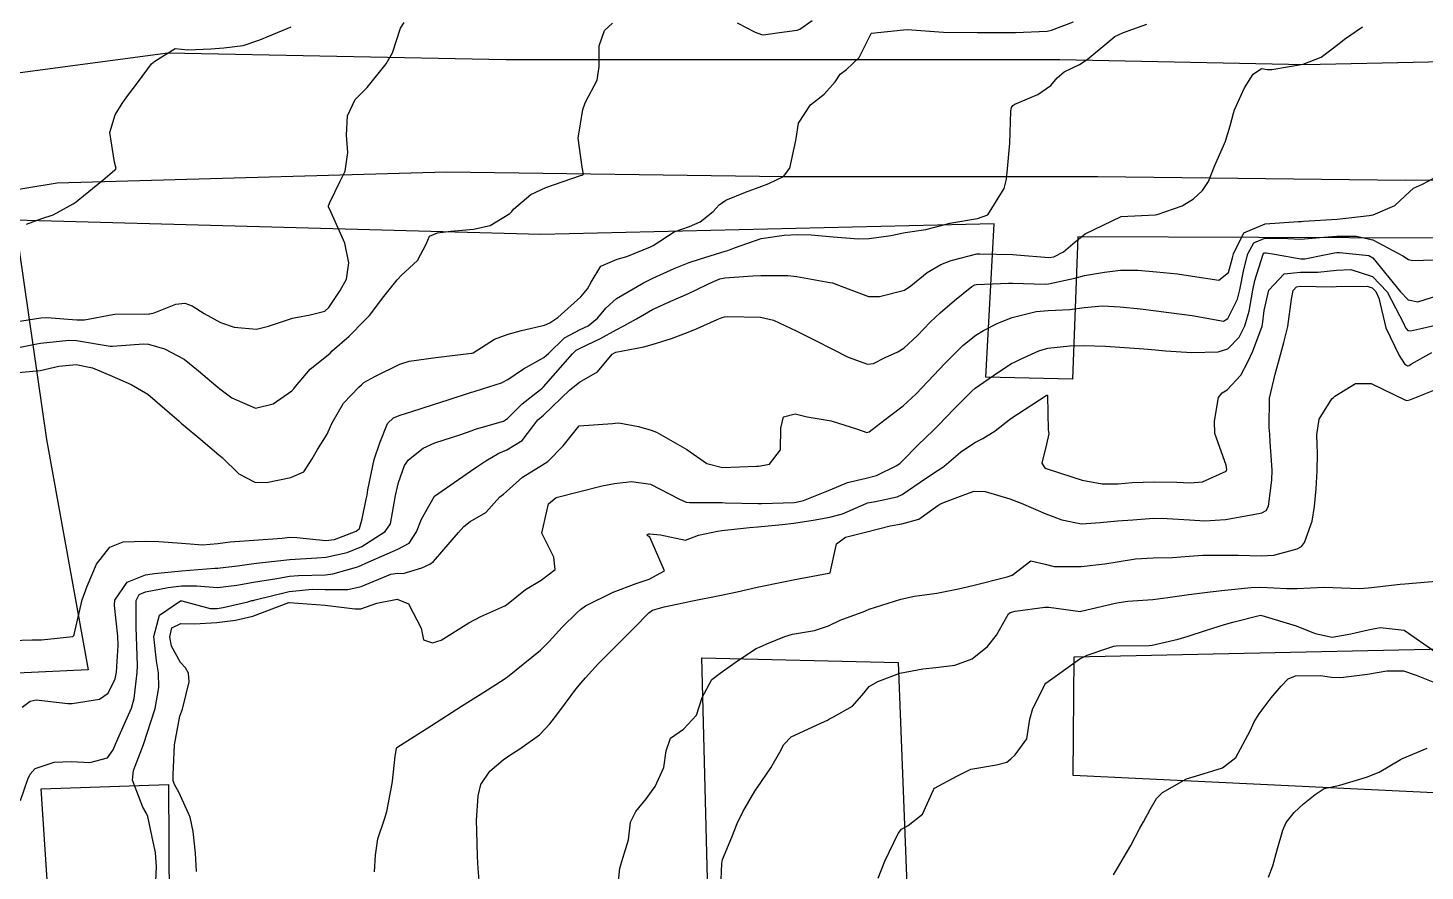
# Model space of a CAD drawing. Header units: metres. Extents: x 307586 to 320046, y 7427249 to 7434250.
# Drawn here: x 319479.4 to 319557.1, y 7428756.9 to 7428803.8 of the extents above; entities that cross this region are included whole.
import ezdxf

# ---------------------------------------------------------------- set-up
doc = ezdxf.new("R2010")
doc.units = ezdxf.units.M
doc.header["$MEASUREMENT"] = 0
for name, color, linetype in [('Curvas de Nivel 1m', 11, 'Continuous'), ('Curvas de Nivel 5m', 15, 'Continuous'), ('Edificações', 30, 'Continuous'), ('Vias Primárias', 230, 'Continuous')]:
    doc.layers.add(name, color=color, linetype=linetype)

msp = doc.modelspace()

# ---------------------------------------------------------------- linework, layer by layer
at = {"layer": 'Curvas de Nivel 1m', "flags": 128}
for points, elevation in [([(319477.89, 7428769.7), (319479.624, 7428769.748), (319479.89, 7428769.761), (319480.137, 7428769.761), (319481.892, 7428769.939), (319481.947, 7428769.989), (319481.964, 7428770.059), (319482.416, 7428771.982), (319482.69, 7428772.744), (319483.212, 7428773.971), (319483.952, 7428774.907), (319484.695, 7428775.213), (319485.956, 7428775.24), (319486.662, 7428775.227), (319487.955, 7428775.126), (319489.096, 7428775.044), (319489.955, 7428775.116), (319490.637, 7428775.202), (319491.957, 7428775.299), (319493.528, 7428775.415), (319493.959, 7428775.459), (319494.349, 7428775.446), (319495.958, 7428775.278), (319496.437, 7428775.336), (319497.646, 7428775.803), (319497.829, 7428775.937), (319497.973, 7428776.487), (319498.205, 7428777.581), (319498.246, 7428777.796), (319498.296, 7428778.096), (319498.646, 7428779.791), (319498.949, 7428780.713), (319499.378, 7428781.78), (319499.709, 7428782.104), (319500.04, 7428782.238), (319501.2, 7428782.604), (319502.05, 7428782.879), (319502.705, 7428783.089), (319504.06, 7428783.523), (319504.211, 7428783.569), (319504.664, 7428783.714), (319505.721, 7428784.049), (319506.068, 7428784.23), (319506.95, 7428784.816), (319508.081, 7428785.45), (319508.337, 7428785.676), (319509.22, 7428786.539), (319510.103, 7428787.014), (319510.532, 7428787.22), (319511.051, 7428787.641), (319511.542, 7428788.213), (319512.124, 7428788.729), (319513.626, 7428789.608), (319513.96, 7428789.778), (319514.137, 7428789.86), (319515.329, 7428790.404), (319516.15, 7428790.728), (319516.783, 7428790.944), (319518.16, 7428791.359), (319518.314, 7428791.404), (319518.682, 7428791.552), (319520.168, 7428792.073), (319521.432, 7428792.256), (319522.171, 7428792.286), (319522.948, 7428792.276), (319524.17, 7428792.169), (319525.575, 7428792.06), (319526.169, 7428792.067), (319527.374, 7428792.245), (319528.173, 7428792.399), (319529.321, 7428792.57), (319530.177, 7428792.797), (319530.658, 7428792.926), (319532.181, 7428793.191), (319532.758, 7428793.381), (319533.674, 7428794.844), (319533.794, 7428795.366), (319533.836, 7428795.738), (319533.988, 7428797.364), (319534.042, 7428799.155), (319534.085, 7428799.363), (319534.152, 7428799.464), (319534.256, 7428799.533), (319535.537, 7428800.074), (319536.272, 7428800.58), (319536.612, 7428801.002), (319537.013, 7428801.333), (319537.86, 7428801.752), (319538.29, 7428802.032), (319539.826, 7428803.297), (319540.306, 7428803.52), (319541.608, 7428803.983)], 833), ([(319478.642, 7428784.604), (319480.07, 7428784.728), (319481.108, 7428784.964), (319482.074, 7428785.072), (319482.977, 7428784.882), (319484.068, 7428784.421), (319485.131, 7428783.949), (319486.055, 7428783.406), (319487.791, 7428781.922), (319487.92, 7428781.809), (319488.031, 7428781.717), (319489.014, 7428780.896), (319490.014, 7428780.04), (319490.096, 7428779.971), (319490.184, 7428779.888), (319491.116, 7428778.991), (319491.999, 7428778.524), (319492.648, 7428778.509), (319494.002, 7428778.774), (319494.736, 7428779.102), (319495.201, 7428779.828), (319495.498, 7428780.345), (319496.027, 7428781.199), (319496.223, 7428781.626), (319496.301, 7428781.817), (319496.942, 7428782.919), (319497.797, 7428783.803), (319497.931, 7428783.935), (319498.065, 7428784.056), (319498.679, 7428784.401), (319500.076, 7428785.09), (319500.59, 7428785.252), (319502.08, 7428785.445), (319504.054, 7428785.692), (319504.083, 7428785.697), (319504.099, 7428785.704), (319504.138, 7428785.719), (319505.336, 7428786.466), (319506.099, 7428786.76), (319506.83, 7428786.964), (319508.106, 7428787.245), (319508.405, 7428787.379), (319508.853, 7428787.669), (319510.125, 7428788.831), (319510.495, 7428789.281), (319510.706, 7428789.644), (319511.246, 7428790.539), (319512.152, 7428790.918), (319512.699, 7428791.078), (319514.016, 7428791.602), (319514.164, 7428791.682), (319515.327, 7428792.432), (319516.175, 7428792.738), (319516.76, 7428792.991), (319517.49, 7428793.567), (319517.817, 7428793.934), (319518.189, 7428794.2), (319519.288, 7428794.638), (319520.197, 7428794.988), (319520.594, 7428795.131), (319521.4, 7428795.518), (319521.747, 7428795.978), (319522.081, 7428797.512), (319522.11, 7428797.635), (319522.243, 7428798.49), (319522.898, 7428799.5), (319523.658, 7428800.093), (319524.272, 7428800.773), (319524.553, 7428801.203), (319524.896, 7428801.474), (319525.614, 7428802.143), (319526.271, 7428803.46), (319526.285, 7428803.478), (319526.303, 7428803.485), (319528.075, 7428803.673), (319528.305, 7428803.682), (319528.535, 7428803.667), (319530.304, 7428803.543), (319532.177, 7428803.518), (319532.304, 7428803.516), (319532.432, 7428803.516), (319534.305, 7428803.532), (319536.054, 7428803.594), (319536.306, 7428803.655), (319537.52, 7428804.118)], 832), ([(319478.953, 7428786.027), (319479.884, 7428786.215), (319480.087, 7428786.249), (319481.663, 7428786.42), (319482.089, 7428786.396), (319483.965, 7428786.082), (319484.085, 7428786.076), (319485.819, 7428786.211), (319486.087, 7428786.193), (319486.984, 7428785.931), (319488.077, 7428785.352), (319488.881, 7428784.718), (319489.842, 7428783.893), (319490.06, 7428783.712), (319490.723, 7428783.213), (319492.044, 7428782.64), (319493.024, 7428782.88), (319494.059, 7428783.592), (319494.182, 7428783.717), (319494.262, 7428783.838), (319495.093, 7428784.81), (319496.081, 7428785.606), (319496.197, 7428785.704), (319496.316, 7428785.818), (319497.255, 7428786.649), (319498.108, 7428787.504), (319498.256, 7428787.652), (319498.379, 7428787.796), (319499.182, 7428788.842), (319499.914, 7428789.773), (319500.135, 7428790.011), (319501.053, 7428790.851), (319501.537, 7428791.756), (319501.723, 7428792.191), (319502.163, 7428792.394), (319502.903, 7428792.477), (319504.172, 7428792.594), (319505.084, 7428792.801), (319506.18, 7428793.454), (319506.302, 7428793.578), (319506.398, 7428793.698), (319507.357, 7428794.522), (319508.195, 7428794.897), (319510.116, 7428795.565), (319510.202, 7428795.593), (319510.247, 7428795.605), (319510.285, 7428795.649), (319510.209, 7428796.044), (319509.983, 7428797.654), (319510.249, 7428799.237), (319510.351, 7428799.55), (319510.398, 7428799.649), (319511.043, 7428800.87), (319511.16, 7428801.641), (319511.157, 7428802.779), (319511.455, 7428803.638), (319511.891, 7428804.051)], 831), ([(319479.064, 7428766.018), (319479.518, 7428766.344), (319479.849, 7428766.423), (319481.614, 7428766.224), (319481.846, 7428766.221), (319483.368, 7428766.449), (319483.855, 7428766.792), (319484.241, 7428767.582), (319484.314, 7428767.956), (319484.408, 7428769.434), (319484.395, 7428769.955), (319484.204, 7428771.663), (319484.231, 7428771.957), (319484.913, 7428772.965), (319485.934, 7428773.367), (319486.434, 7428773.436), (319487.938, 7428773.595), (319489.783, 7428773.735), (319489.941, 7428773.739), (319490.078, 7428773.751), (319491.044, 7428773.879), (319491.827, 7428773.989), (319491.944, 7428773.999), (319492.091, 7428774.014), (319493.947, 7428774.229), (319495.463, 7428774.31), (319495.948, 7428774.349), (319497.146, 7428774.613), (319497.954, 7428774.942), (319499.254, 7428775.781), (319499.544, 7428776.202), (319499.833, 7428777.772), (319500, 7428778.508), (319500.332, 7428779.445), (319500.557, 7428779.765), (319501.372, 7428780.404), (319502.022, 7428780.704), (319503.47, 7428781.171), (319504.029, 7428781.378), (319504.281, 7428781.467), (319505.107, 7428781.709), (319505.832, 7428781.915), (319506.047, 7428782.066), (319506.87, 7428782.877), (319507.884, 7428783.682), (319507.992, 7428783.753), (319508.064, 7428783.821), (319509.672, 7428785.656), (319509.883, 7428785.856), (319510.088, 7428785.968), (319511.225, 7428786.509), (319512.103, 7428786.991), (319512.524, 7428787.207), (319513.233, 7428787.613), (319514.118, 7428788.115), (319515.134, 7428788.579), (319516.127, 7428789.016), (319516.51, 7428789.195), (319517.262, 7428789.569), (319517.868, 7428789.831), (319518.138, 7428789.888), (319519.69, 7428789.986), (319520.14, 7428790.017), (319521.649, 7428790.006), (319522.14, 7428789.951), (319523.984, 7428789.633), (319524.135, 7428789.6), (319524.466, 7428789.477), (319526.127, 7428788.852), (319526.738, 7428788.842), (319528.131, 7428789.206), (319528.489, 7428789.435), (319529.392, 7428790.174), (319530.151, 7428790.62), (319530.717, 7428790.842), (319532.16, 7428791.21), (319532.326, 7428791.221), (319534.16, 7428791.184), (319534.348, 7428791.17), (319536.158, 7428791.017), (319536.437, 7428791.059), (319536.969, 7428791.332), (319537.611, 7428791.883), (319538.173, 7428792.328), (319540.183, 7428793.29), (319542.07, 7428793.385), (319542.185, 7428793.403), (319543.562, 7428793.88), (319544.198, 7428794.278), (319544.701, 7428794.74), (319545.038, 7428795.232), (319545.362, 7428796.088), (319545.866, 7428797.224), (319545.975, 7428797.483), (319546.244, 7428798.344), (319546.431, 7428799.038), (319546.487, 7428799.218), (319547.03, 7428800.454), (319547.525, 7428801.208), (319547.975, 7428801.515), (319548.286, 7428801.476), (319548.551, 7428801.461), (319550.289, 7428801.768), (319551.301, 7428802.152), (319552.3, 7428802.904), (319552.598, 7428803.146), (319553.603, 7428803.841)], 834), ([(319479.312, 7428792.876), (319480.17, 7428793.179), (319480.786, 7428793.391), (319481.91, 7428793.993), (319482.071, 7428794.105), (319482.185, 7428794.199), (319483.567, 7428795.34), (319484.202, 7428795.872), (319484.253, 7428795.909), (319484.288, 7428795.959), (319484.208, 7428796.308), (319483.938, 7428797.964), (319484.243, 7428798.95), (319484.635, 7428799.57), (319484.894, 7428799.954), (319485.477, 7428800.732), (319486.271, 7428801.781), (319486.355, 7428801.856), (319486.45, 7428801.938), (319487.579, 7428802.631), (319488.283, 7428802.56), (319489.564, 7428802.621), (319490.285, 7428802.678), (319491.367, 7428802.799), (319492.292, 7428803.112), (319492.819, 7428803.338), (319494.023, 7428803.844)], 829), ([(319518.824, 7428804.068), (319519.826, 7428803.537), (319520.179, 7428803.409), (319520.302, 7428803.397), (319520.421, 7428803.41), (319521.184, 7428803.521), (319522.162, 7428803.653), (319522.305, 7428803.711), (319522.996, 7428804.186)], 831), ([(319486.491, 7428755.928), (319486.54, 7428757.129), (319486.475, 7428757.929), (319486.353, 7428758.525), (319486.055, 7428759.936), (319485.967, 7428760.13), (319485.778, 7428760.447), (319485.201, 7428761.946), (319485.252, 7428762.495), (319485.823, 7428763.94), (319486.457, 7428765.931), (319486.677, 7428767.111), (319486.655, 7428767.928), (319486.534, 7428768.588), (319486.399, 7428769.935), (319486.703, 7428771.134), (319487.872, 7428771.92), (319487.905, 7428771.928), (319487.954, 7428771.919), (319489.517, 7428771.504), (319489.909, 7428771.494), (319490.251, 7428771.545), (319491.617, 7428771.873), (319491.847, 7428771.937), (319491.914, 7428771.95), (319492.021, 7428771.975), (319493.922, 7428772.45), (319495.187, 7428772.565), (319495.924, 7428772.549), (319497.179, 7428772.553), (319497.927, 7428772.714), (319499.568, 7428773.406), (319499.938, 7428773.466), (319500.252, 7428773.453), (319501.292, 7428773.757), (319501.733, 7428773.965), (319501.947, 7428774.114), (319503.331, 7428775.729), (319503.63, 7428776.063), (319503.972, 7428776.337), (319504.856, 7428776.835), (319505.637, 7428777.704), (319505.835, 7428777.861), (319505.996, 7428777.995), (319506.894, 7428778.801), (319508.011, 7428779.481), (319508.305, 7428779.676), (319509.145, 7428780.544), (319510.043, 7428781.65), (319511.898, 7428781.777), (319512.045, 7428781.805), (319512.247, 7428781.829), (319513.335, 7428781.611), (319514.04, 7428781.413), (319514.333, 7428781.302), (319516.024, 7428780.332), (319517.136, 7428779.569), (319518.011, 7428779.329), (319519.893, 7428779.413), (319520.012, 7428779.419), (319520.114, 7428779.427), (319520.616, 7428779.524), (319521.229, 7428780.314), (319521.259, 7428781.518), (319521.409, 7428782.157), (319522.051, 7428782.315), (319522.712, 7428782.162), (319524.048, 7428781.941), (319525.51, 7428781.465), (319526.04, 7428781.28), (319526.172, 7428781.328), (319526.328, 7428781.457), (319527.301, 7428782.197), (319528.056, 7428782.766), (319528.773, 7428783.429), (319530.077, 7428784.801), (319530.371, 7428785.116), (319530.648, 7428785.404), (319531.378, 7428786.113), (319532.103, 7428786.697), (319532.527, 7428786.964), (319533.32, 7428787.372), (319534.116, 7428787.682), (319535.448, 7428788.018), (319536.12, 7428788.07), (319537.324, 7428788.125), (319538.122, 7428788.234), (319539.138, 7428788.32), (319540.123, 7428788.277), (319541.244, 7428788.157), (319542.121, 7428788.052), (319542.824, 7428787.963), (319544.118, 7428787.786), (319545.859, 7428787.479), (319546.117, 7428787.626), (319546.654, 7428788.689), (319546.78, 7428789.214), (319547.005, 7428790.356), (319547.224, 7428791.209), (319547.554, 7428791.821), (319548.172, 7428792.086), (319549.08, 7428792.095), (319550.172, 7428792.033), (319551.211, 7428792.121), (319552.174, 7428792.209), (319553.245, 7428792.206), (319554.172, 7428791.995), (319555.838, 7428791.103), (319556.16, 7428790.899), (319556.403, 7428790.854), (319558.16, 7428790.906)], 836), ([(319488.771, 7428756.866), (319488.707, 7428757.9), (319488.576, 7428759.091), (319488.416, 7428759.904), (319487.787, 7428761.294), (319487.554, 7428761.677), (319487.469, 7428761.915), (319487.463, 7428762.25), (319487.541, 7428763.914), (319487.839, 7428765.514), (319487.95, 7428765.801), (319487.987, 7428765.909), (319488.357, 7428767.413), (319488.32, 7428767.906), (319488.159, 7428768.19), (319487.879, 7428768.499), (319487.366, 7428769.404), (319487.273, 7428769.926), (319487.399, 7428770.423), (319487.9, 7428770.658), (319488.644, 7428770.653), (319489.901, 7428770.718), (319490.935, 7428770.847), (319491.905, 7428771.08), (319493.897, 7428771.824), (319493.913, 7428771.826), (319495.912, 7428771.682), (319497.576, 7428771.47), (319497.91, 7428771.487), (319498.785, 7428771.787), (319499.917, 7428772.013), (319500.553, 7428771.764), (319501.249, 7428770.407), (319501.379, 7428769.755), (319501.891, 7428769.593), (319502.376, 7428769.743), (319503.903, 7428770.693), (319504.568, 7428771.051), (319505.912, 7428771.642), (319505.999, 7428771.699), (319507.058, 7428772.557), (319507.937, 7428773.072), (319508.703, 7428773.669), (319508.623, 7428774.343), (319507.963, 7428775.68), (319508.337, 7428777.326), (319508.76, 7428777.668), (319509.996, 7428777.99), (319511.315, 7428778.321), (319512.001, 7428778.449), (319512.942, 7428778.556), (319514.001, 7428778.412), (319515.62, 7428777.584), (319515.99, 7428777.418), (319516.176, 7428777.392), (319517.99, 7428777.387), (319518.167, 7428777.381), (319519.99, 7428777.333), (319520.183, 7428777.335), (319521.991, 7428777.388), (319522.098, 7428777.401), (319522.515, 7428777.502), (319523.999, 7428778.104), (319524.966, 7428778.508), (319526.006, 7428778.744), (319526.573, 7428778.889), (319527.699, 7428779.443), (319527.884, 7428779.572), (319528.017, 7428779.703), (319528.871, 7428780.587), (319529.74, 7428781.415), (319530.046, 7428781.714), (319530.872, 7428782.584), (319531.681, 7428783.394), (319531.87, 7428783.587), (319532.067, 7428783.757), (319533.322, 7428784.618), (319534.08, 7428785.115), (319534.237, 7428785.203), (319534.584, 7428785.355), (319535.603, 7428785.832), (319536.093, 7428785.98), (319537.323, 7428786.099), (319538.095, 7428786.113), (319539.313, 7428786.083), (319540.094, 7428786.035), (319541.429, 7428785.94), (319542.092, 7428785.879), (319542.65, 7428785.82), (319544.098, 7428785.736), (319545.564, 7428785.76), (319546.1, 7428785.927), (319546.737, 7428786.583), (319547.048, 7428787.211), (319547.302, 7428788.028), (319547.502, 7428789.206), (319547.609, 7428789.737), (319548.075, 7428791.201), (319548.108, 7428791.256), (319548.164, 7428791.281), (319548.242, 7428791.277), (319548.696, 7428791.192), (319550.159, 7428790.934), (319550.391, 7428790.936), (319551.485, 7428791.157), (319552.034, 7428791.282), (319552.164, 7428791.297), (319552.309, 7428791.293), (319553.944, 7428791.123), (319554.161, 7428790.995), (319555.716, 7428789.104), (319556.129, 7428788.659), (319556.667, 7428788.556), (319558.132, 7428789.02)], 837), ([(319498.662, 7428756.858), (319498.723, 7428757.78), (319498.847, 7428758.694), (319499.218, 7428759.776), (319499.344, 7428760.208), (319499.642, 7428761.772), (319499.66, 7428761.906), (319499.816, 7428763.285), (319499.875, 7428763.717), (319499.908, 7428763.769), (319501.074, 7428764.514), (319501.835, 7428764.997), (319502.979, 7428765.733), (319503.503, 7428766.07), (319503.851, 7428766.284), (319504.733, 7428766.838), (319505.871, 7428767.567), (319505.95, 7428767.621), (319506.054, 7428767.697), (319507.888, 7428769.182), (319508.369, 7428769.665), (319509.103, 7428770.459), (319509.917, 7428771.25), (319510.118, 7428771.45), (319510.386, 7428771.645), (319511.931, 7428772.404), (319513.217, 7428772.892), (319513.938, 7428773.122), (319514.784, 7428773.592), (319513.961, 7428775.455), (319513.883, 7428775.522), (319513.809, 7428775.602), (319513.913, 7428775.651), (319513.964, 7428775.655), (319514.558, 7428775.594), (319515.96, 7428775.294), (319516.683, 7428775.573), (319517.731, 7428775.798), (319517.967, 7428775.826), (319519.506, 7428776), (319519.971, 7428776.042), (319521.327, 7428776.162), (319521.974, 7428776.234), (319523.055, 7428776.416), (319523.979, 7428776.585), (319524.687, 7428776.768), (319525.991, 7428777.336), (319526.08, 7428777.37), (319526.516, 7428777.455), (319527.727, 7428777.712), (319527.997, 7428777.828), (319529.344, 7428778.758), (319530.011, 7428779.196), (319530.143, 7428779.277), (319530.332, 7428779.407), (319531.242, 7428780.181), (319532.033, 7428780.736), (319532.477, 7428780.943), (319533.167, 7428781.373), (319534.05, 7428782.055), (319535.999, 7428783.341), (319536.043, 7428783.36), (319536.063, 7428783.359), (319536.081, 7428783.34), (319536.126, 7428781.421), (319536.139, 7428781.339), (319536.163, 7428781.217), (319536.032, 7428780.638), (319535.774, 7428779.585), (319535.906, 7428779.341), (319536.012, 7428779.277), (319537.482, 7428778.799), (319538.006, 7428778.63), (319539.127, 7428778.422), (319540.004, 7428778.433), (319540.787, 7428778.5), (319542.006, 7428778.541), (319543.278, 7428778.523), (319544.005, 7428778.485), (319544.696, 7428778.543), (319546.012, 7428779.137), (319546.052, 7428779.219), (319546.017, 7428779.47), (319545.384, 7428781.227), (319545.371, 7428781.905), (319545.587, 7428783.225), (319545.801, 7428783.489), (319546.07, 7428783.665), (319546.828, 7428784.467), (319547.221, 7428785.209), (319547.493, 7428785.812), (319548.017, 7428787.201), (319548.035, 7428787.28), (319548.122, 7428788.059), (319548.394, 7428789.196), (319549.232, 7428790.098), (319550.148, 7428790.203), (319551.113, 7428790.196), (319552.15, 7428790.31), (319552.949, 7428790.34), (319554.145, 7428789.955), (319554.965, 7428789.112), (319555.889, 7428787.328), (319555.987, 7428787.101), (319556.111, 7428786.949), (319556.27, 7428786.939), (319556.927, 7428787.092), (319557.897, 7428787.3)], 838), ([(319504.534, 7428755.712), (319504.417, 7428757.039), (319504.383, 7428757.714), (319504.342, 7428759.139), (319504.338, 7428759.714), (319504.419, 7428761.081), (319504.569, 7428761.712), (319505.067, 7428762.444), (319505.814, 7428763.082), (319506.178, 7428763.334), (319506.738, 7428763.686), (319507.831, 7428764.47), (319508.418, 7428765.083), (319508.859, 7428765.66), (319509.28, 7428766.227), (319509.863, 7428767.008), (319510.144, 7428767.372), (319510.384, 7428767.645), (319511.105, 7428768.414), (319511.889, 7428769.211), (319512.31, 7428769.624), (319513.097, 7428770.42), (319513.918, 7428771.254), (319514.12, 7428771.397), (319514.759, 7428771.592), (319515.925, 7428771.834), (319516.248, 7428771.897), (319517.93, 7428772.233), (319518.823, 7428772.432), (319519.934, 7428772.683), (319521.405, 7428772.983), (319521.939, 7428773.086), (319523.917, 7428773.454), (319523.943, 7428773.457), (319523.996, 7428773.479), (319524.348, 7428775.087), (319524.85, 7428775.471), (319525.742, 7428775.687), (319525.967, 7428775.738), (319527.325, 7428776.087), (319527.974, 7428776.199), (319528.93, 7428776.474), (319529.99, 7428777.226), (319530.097, 7428777.303), (319530.357, 7428777.406), (319531.532, 7428777.86), (319531.999, 7428778.013), (319532.616, 7428777.997), (319533.995, 7428777.6), (319534.618, 7428777.354), (319535.984, 7428776.77), (319536.88, 7428776.426), (319537.976, 7428776.202), (319539.004, 7428776.274), (319539.979, 7428776.373), (319540.825, 7428776.437), (319541.982, 7428776.515), (319542.729, 7428776.511), (319543.981, 7428776.429), (319544.834, 7428776.381), (319545.985, 7428776.438), (319547.517, 7428776.726), (319547.989, 7428776.814), (319548.239, 7428776.939), (319548.36, 7428777.186), (319548.561, 7428778.631), (319548.578, 7428779.184), (319548.47, 7428780.76), (319548.439, 7428781.194), (319548.412, 7428781.56), (319548.432, 7428783.194), (319548.738, 7428784.535), (319548.927, 7428785.187), (319549.218, 7428786.297), (319549.441, 7428787.18), (319549.651, 7428788.7), (319549.743, 7428789.176), (319549.924, 7428789.385), (319550.137, 7428789.419), (319551.901, 7428789.388), (319552.137, 7428789.395), (319553.847, 7428789.415), (319554.136, 7428789.329), (319554.337, 7428789.118), (319554.496, 7428788.75), (319554.887, 7428787.112), (319555.638, 7428785.564), (319555.939, 7428785.102), (319556.091, 7428784.999), (319556.181, 7428785.009), (319556.315, 7428785.098), (319557.448, 7428785.738)], 839), ([(319517.902, 7428755.548), (319517.973, 7428757.325), (319518.018, 7428757.547), (319518.523, 7428758.785), (319518.835, 7428759.539), (319519.136, 7428760.183), (319519.8, 7428761.349), (319519.879, 7428761.452), (319519.946, 7428761.529), (319520.704, 7428762.631), (319521.202, 7428763.516), (319521.414, 7428763.927), (319521.831, 7428764.367), (319523.471, 7428765.118), (319523.841, 7428765.293), (319523.953, 7428765.367), (319524.175, 7428765.477), (319525.245, 7428766.074), (319525.863, 7428766.792), (319526.164, 7428767.16), (319526.649, 7428767.448), (319527.878, 7428767.893), (319529.157, 7428768.14), (319529.881, 7428768.22), (319530.927, 7428768.355), (319531.886, 7428768.696), (319532.749, 7428769.377), (319533.253, 7428770.02), (319533.92, 7428771.197), (319534.003, 7428771.278), (319534.274, 7428771.356), (319535.925, 7428771.567), (319536.156, 7428771.567), (319537.923, 7428771.34), (319537.958, 7428771.344), (319539.928, 7428771.815), (319540.546, 7428771.901), (319541.93, 7428771.999), (319542.776, 7428772.102), (319543.933, 7428772.271), (319545.132, 7428772.426), (319545.936, 7428772.518), (319547.407, 7428772.667), (319547.938, 7428772.689), (319549.379, 7428772.617), (319549.937, 7428772.604), (319551.46, 7428772.676), (319551.938, 7428772.67), (319553.413, 7428772.603), (319553.938, 7428772.639), (319555.689, 7428772.851), (319555.941, 7428772.877), (319557.904, 7428773.032)], 841), ([(319526.673, 7428756.511), (319527.03, 7428757.441), (319527.769, 7428758.992), (319527.966, 7428759.233), (319528.341, 7428759.424), (319529.129, 7428760.07), (319529.742, 7428761.411), (319529.758, 7428761.456), (319529.804, 7428761.511), (319531.031, 7428762.178), (319531.815, 7428762.557), (319533.254, 7428762.805), (319533.819, 7428762.957), (319534.04, 7428763.139), (319534.289, 7428763.355), (319534.936, 7428764.245), (319535.101, 7428765.347), (319535.268, 7428765.93), (319535.87, 7428767.137), (319535.937, 7428767.274), (319535.995, 7428767.338), (319537.887, 7428768.695), (319538.295, 7428768.9), (319539.427, 7428769.295), (319539.776, 7428769.41), (319539.895, 7428769.428), (319541.733, 7428769.434), (319541.896, 7428769.453), (319543.348, 7428769.801), (319543.904, 7428769.963), (319544.864, 7428770.275), (319545.914, 7428770.607), (319546.39, 7428770.739), (319547.922, 7428771.118), (319547.996, 7428771.115), (319549.913, 7428770.528), (319550.958, 7428770.109), (319551.904, 7428769.908), (319552.948, 7428770.093), (319553.911, 7428770.31), (319554.584, 7428770.442), (319555.911, 7428770.29), (319557.678, 7428769.073)], 842), ([(319539.744, 7428756.694), (319539.972, 7428757.065), (319540.103, 7428757.286), (319540.715, 7428758.329), (319541.22, 7428759.276), (319541.41, 7428759.642), (319541.789, 7428760.323), (319542.136, 7428760.927), (319542.475, 7428761.26), (319543.811, 7428762.022), (319544.733, 7428762.312), (319545.817, 7428762.635), (319546.544, 7428763.209), (319547.342, 7428764.694), (319547.575, 7428765.194), (319547.857, 7428765.632), (319548.523, 7428766.527), (319549.064, 7428767.178), (319549.468, 7428767.583), (319549.879, 7428767.757), (319551.264, 7428767.771), (319551.878, 7428767.684), (319552.399, 7428767.663), (319553.88, 7428767.847), (319554.954, 7428768.037), (319555.882, 7428768.031), (319556.574, 7428767.784), (319557.875, 7428767.279)], 843), ([(319548.366, 7428756.564), (319548.606, 7428757.181), (319548.857, 7428758.084), (319549.167, 7428759.176), (319549.359, 7428759.594), (319549.788, 7428760.159), (319550.319, 7428760.64), (319550.961, 7428761.158), (319551.464, 7428761.496), (319551.807, 7428761.57), (319552.343, 7428761.677), (319553.813, 7428762.121), (319554.524, 7428762.405), (319555.711, 7428763.101), (319555.778, 7428763.146), (319555.824, 7428763.164), (319557.185, 7428763.728)], 844)]:
    msp.add_lwpolyline(points, dxfattribs=dict(at, elevation=elevation))
at = {"layer": 'Curvas de Nivel 5m', "flags": 128}
for points, elevation in [([(319478.697, 7428787.438), (319480.108, 7428787.667), (319480.434, 7428787.68), (319482.106, 7428787.553), (319482.54, 7428787.55), (319484.111, 7428787.845), (319484.214, 7428787.857), (319486.112, 7428787.88), (319486.168, 7428787.884), (319486.41, 7428787.937), (319487.619, 7428788.424), (319488.118, 7428788.467), (319488.529, 7428788.326), (319489.182, 7428787.904), (319490.106, 7428787.406), (319490.849, 7428787.135), (319492.1, 7428787.027), (319492.767, 7428787.196), (319494.11, 7428787.632), (319494.28, 7428787.669), (319495.085, 7428787.83), (319495.907, 7428788.03), (319496.117, 7428788.239), (319496.753, 7428789.188), (319497.099, 7428789.81), (319497.232, 7428790.719), (319497.014, 7428791.811), (319496.181, 7428793.684), (319496.11, 7428793.821), (319496.111, 7428793.893), (319496.185, 7428794.073), (319496.75, 7428795.262), (319497.039, 7428795.812), (319497.182, 7428796.847), (319497.106, 7428797.811), (319497.161, 7428798.894), (319497.577, 7428799.807), (319497.928, 7428800.132), (319498.26, 7428800.474), (319499.316, 7428801.784), (319499.669, 7428802.392), (319500.112, 7428803.773), (319500.306, 7428804.081)], 830), ([(319478.984, 7428760.814), (319479.393, 7428762.014), (319479.518, 7428762.291), (319479.802, 7428762.608), (319480.848, 7428762.959), (319481.808, 7428762.988), (319482.842, 7428762.94), (319483.811, 7428763.197), (319484.131, 7428763.644), (319484.269, 7428763.956), (319484.741, 7428765.043), (319485.142, 7428765.947), (319485.301, 7428766.496), (319485.472, 7428767.944), (319485.484, 7428768.337), (319485.437, 7428769.945), (319485.408, 7428770.435), (319485.411, 7428771.945), (319485.585, 7428772.277), (319485.92, 7428772.423), (319487.188, 7428772.663), (319487.926, 7428772.762), (319488.77, 7428772.752), (319489.925, 7428772.671), (319491.003, 7428772.803), (319491.929, 7428772.958), (319493.239, 7428773.157), (319493.935, 7428773.288), (319494.431, 7428773.34), (319495.936, 7428773.37), (319496.336, 7428773.417), (319497.651, 7428773.803), (319497.87, 7428773.875), (319497.944, 7428773.903), (319498.172, 7428774.024), (319499.953, 7428774.79), (319500.585, 7428775.135), (319501.004, 7428775.76), (319501.273, 7428776.458), (319501.993, 7428777.75), (319504.007, 7428779.137), (319504.356, 7428779.37), (319504.848, 7428779.712), (319505.578, 7428780.143), (319506.022, 7428780.328), (319506.879, 7428780.843), (319507.516, 7428781.685), (319507.749, 7428781.98), (319508.049, 7428782.255), (319509.52, 7428783.658), (319510.067, 7428784.077), (319511.058, 7428784.656), (319511.884, 7428785.632), (319511.998, 7428785.717), (319512.085, 7428785.749), (319513.643, 7428786.054), (319514.092, 7428786.172), (319515.177, 7428786.509), (319516.102, 7428786.863), (319516.607, 7428787.074), (319517.712, 7428787.564), (319517.998, 7428787.677), (319518.114, 7428787.708), (319518.29, 7428787.733), (319520.114, 7428787.688), (319520.848, 7428787.523), (319522.104, 7428786.942), (319523.215, 7428786.374), (319524.09, 7428785.928), (319524.999, 7428785.471), (319526.079, 7428785.077), (319526.408, 7428785.128), (319527.06, 7428785.45), (319527.762, 7428785.769), (319528.091, 7428785.979), (319528.846, 7428786.685), (319529.561, 7428787.418), (319530.118, 7428787.946), (319530.91, 7428788.617), (319531.87, 7428789.393), (319532.032, 7428789.493), (319532.135, 7428789.515), (319533.917, 7428789.582), (319534.136, 7428789.584), (319535.946, 7428789.531), (319536.136, 7428789.545), (319537.593, 7428789.873), (319538.143, 7428790.008), (319539.244, 7428790.206), (319540.148, 7428790.317), (319541.111, 7428790.318), (319542.147, 7428790.226), (319543.3, 7428790.098), (319544.144, 7428789.972), (319545.616, 7428789.75), (319546.147, 7428790.173), (319546.375, 7428791.002), (319546.42, 7428791.217), (319547.001, 7428792.385), (319548.18, 7428792.893), (319550.03, 7428793.021), (319550.181, 7428793.023), (319550.321, 7428793.03), (319552.183, 7428793.15), (319553.965, 7428793.345), (319554.187, 7428793.39), (319555.389, 7428793.914), (319556.206, 7428794.669), (319556.44, 7428794.867), (319556.934, 7428795.093), (319557.771, 7428795.531)], 835), ([(319512.158, 7428755.623), (319512.3, 7428757.066), (319512.474, 7428757.619), (319512.791, 7428758.643), (319512.894, 7428759.613), (319513.183, 7428760.208), (319513.793, 7428760.936), (319514.071, 7428761.325), (319514.26, 7428761.595), (319514.752, 7428762.653), (319514.87, 7428763.59), (319515.126, 7428764.291), (319515.835, 7428764.784), (319516.557, 7428765.569), (319516.877, 7428766.545), (319517.42, 7428767.557), (319517.877, 7428767.911), (319518.839, 7428768.585), (319519.89, 7428769.265), (319520.067, 7428769.352), (319520.48, 7428769.524), (319521.468, 7428769.946), (319521.901, 7428770.076), (319523.124, 7428770.272), (319523.909, 7428770.534), (319524.544, 7428770.843), (319525.921, 7428771.341), (319526.001, 7428771.379), (319526.168, 7428771.456), (319527.929, 7428772.019), (319528.689, 7428772.181), (319529.932, 7428772.355), (319531.125, 7428772.588), (319531.937, 7428772.782), (319533.846, 7428773.265), (319533.942, 7428773.29), (319534.115, 7428773.358), (319535.149, 7428774.15), (319535.949, 7428773.965), (319536.457, 7428773.841), (319537.948, 7428773.831), (319539.273, 7428773.973), (319539.951, 7428774.097), (319540.978, 7428774.254), (319541.953, 7428774.311), (319543.034, 7428774.334), (319543.955, 7428774.411), (319544.722, 7428774.466), (319545.962, 7428774.469), (319546.703, 7428774.468), (319547.962, 7428774.432), (319548.673, 7428774.472), (319549.968, 7428774.817), (319550.199, 7428774.938), (319550.376, 7428775.166), (319550.794, 7428776.352), (319550.931, 7428777.161), (319551.012, 7428778.151), (319551.078, 7428779.159), (319551.089, 7428780.097), (319551.06, 7428781.16), (319551.179, 7428782.031), (319551.888, 7428783.152), (319551.981, 7428783.234), (319552.065, 7428783.296), (319553.197, 7428784.012), (319554.076, 7428784.005), (319555.958, 7428783.101), (319556.063, 7428783.06), (319556.235, 7428783.098), (319557.529, 7428783.627)], 840)]:
    msp.add_lwpolyline(points, dxfattribs=dict(at, elevation=elevation))
at = {"layer": 'Edificações'}
for points in [[(319557.896, 7428792.094), (319537.771, 7428792.154), (319537.466, 7428784.24), (319532.651, 7428784.362), (319533.118, 7428792.887), (319507.91, 7428792.29), (319478.656, 7428793.082), (319480.424, 7428780.891), (319482.737, 7428768.081), (319477.191, 7428767.837), (319476.094, 7428772.038), (319474.936, 7428771.733), (319456.34, 7428765.635), (319454.329, 7428771.784), (319445.791, 7428768.398), (319443.78, 7428774.912), (319452.861, 7428779.356), (319451.263, 7428785.613), (319410.233, 7428774.713), (319412.857, 7428764.346), (319416.635, 7428765.259), (319417.001, 7428764.102), (319405.909, 7428761.119), (319419.987, 7428753.144)], [(319568.351, 7428749.95), (319568.456, 7428757.503), (319558.326, 7428758.552), (319557.953, 7428761.231), (319537.508, 7428762.218), (319537.569, 7428768.819), (319566.786, 7428769.436), (319567.603, 7428771.23), (319573.904, 7428770.675), (319574.089, 7428781.904), (319579.092, 7428781.965), (319578.721, 7428770.181), (319619.454, 7428769.139), (319618.713, 7428762.167), (319613.968, 7428762.348), (319613.226, 7428766.852), (319610.138, 7428767.099), (319609.829, 7428762.225), (319605.011, 7428762.41), (319604.801, 7428759.674), (319604.006, 7428749.95)], [(319517.35, 7428749.95), (319516.863, 7428768.747), (319527.773, 7428768.503), (319528.492, 7428749.95)], [(319480.896, 7428749.95), (319480.129, 7428761.47), (319487.199, 7428761.714), (319487.266, 7428751.716), (319497.383, 7428751.899), (319497.496, 7428749.95)]]:
    msp.add_lwpolyline(points, dxfattribs=at)
at = {"layer": 'Vias Primárias'}
for points, elevation in [([(319643.512, 7428803.484), (319635.806, 7428803.285), (319617.504, 7428802.988), (319599.367, 7428802.527), (319586.135, 7428802.462), (319570.188, 7428802.161), (319550.394, 7428801.735), (319536.761, 7428802), (319505.958, 7428802.012), (319487.161, 7428802.384), (319470.873, 7428800.201), (319457.452, 7428797.429), (319441.584, 7428793.117), (319423.319, 7428787.207), (319404.364, 7428781.138), (319393.284, 7428777.68, -0.091965), (319383.069, 7428776.458), (319377.311, 7428776.779), (319365.967, 7428779.011)], 832.936), ([(319643.512, 7428803.484), (319635.806, 7428803.285), (319617.504, 7428802.988), (319599.367, 7428802.527), (319586.135, 7428802.462), (319570.188, 7428802.161), (319550.394, 7428801.735), (319536.761, 7428802), (319505.958, 7428802.012), (319487.161, 7428802.384), (319470.873, 7428800.201), (319457.452, 7428797.429), (319441.584, 7428793.117), (319423.319, 7428787.207), (319404.364, 7428781.138), (319393.284, 7428777.68, -0.091965), (319383.069, 7428776.458), (319377.311, 7428776.779), (319365.967, 7428779.011)], 832.936), ([(319420.735, 7428749.95), (319416.569, 7428751.933), (319405.513, 7428758.655), (319401.013, 7428761.817, -0.221011), (319398.184, 7428769.331, -0.251667), (319402.043, 7428773.363), (319417.714, 7428778.343), (319434.269, 7428783.647), (319447.775, 7428787.938), (319465.492, 7428792.616), (319481.023, 7428795.163), (319502.667, 7428795.775), (319521.405, 7428795.521), (319538.874, 7428795.516), (319555.985, 7428795.309), (319576.814, 7428795.41), (319600.083, 7428795.972), (319616.991, 7428796.231), (319638.986, 7428796.485), (319644.934, 7428796.545)], 849.276), ([(319420.735, 7428749.95), (319416.569, 7428751.933), (319405.513, 7428758.655), (319401.013, 7428761.817, -0.221011), (319398.184, 7428769.331, -0.251667), (319402.043, 7428773.363), (319417.714, 7428778.343), (319434.269, 7428783.647), (319447.775, 7428787.938), (319465.492, 7428792.616), (319481.023, 7428795.163), (319502.667, 7428795.775), (319521.405, 7428795.521), (319538.874, 7428795.516), (319555.985, 7428795.309), (319576.814, 7428795.41), (319600.083, 7428795.972), (319616.991, 7428796.231), (319638.986, 7428796.485), (319644.934, 7428796.545)], 849.276)]:
    msp.add_lwpolyline(points, format="xyb", dxfattribs=dict(at, elevation=elevation))

doc.saveas('drawing.dxf')
